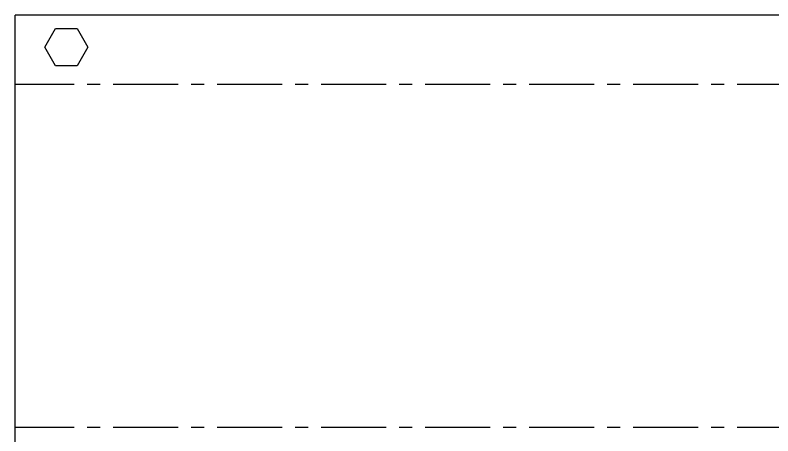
# Model space of a CAD drawing. Header units: millimetres. Extents: x -148 to 148, y -171 to 154.
# Drawn here: x -148 to 0, y 71.9 to 154.1 of the extents above; entities that cross this region are included whole.
import ezdxf

# ---------------------------------------------------------------- set-up
doc = ezdxf.new("R2010")
doc.units = ezdxf.units.MM
doc.linetypes.add('CENTERX2', pattern=[20.32, 12.7, -2.54, 2.54, -2.54])

msp = doc.modelspace()

# ---------------------------------------------------------------- linework, layer by layer
at = {"color": 7, "linetype": 'Continuous', "lineweight": 25}
for p, q in [((148, 154.08), (-148, 154.08)), ((-148, -171.24), (-148, 154.08)), ((-142.19, 147.83), (-140.09, 151.46)), ((-140.09, 151.46), (-135.91, 151.46)), ((-135.91, 151.46), (-133.81, 147.83)), ((-140.09, 144.21), (-142.19, 147.83)), ((-133.81, 147.83), (-135.91, 144.21)), ((-135.91, 144.21), (-140.09, 144.21))]:
    msp.add_line(p, q, dxfattribs=at)
at = {"color": 7, "linetype": 'CENTERX2'}
for p, q in [((148, 140.56), (-148, 140.56)), ((148, 73.52), (-148, 73.52))]:
    msp.add_line(p, q, dxfattribs=at)

doc.saveas('drawing.dxf')
